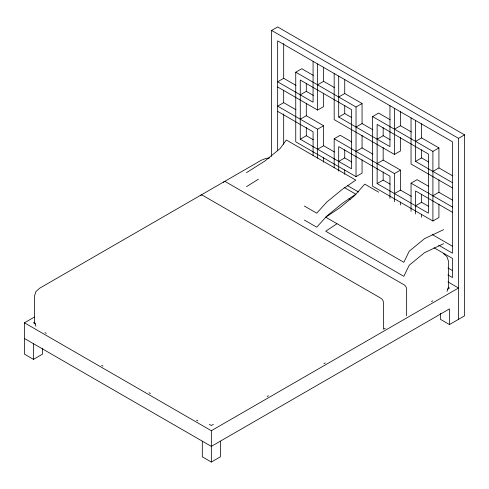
<?xml version="1.0" encoding="UTF-8"?>
<svg xmlns="http://www.w3.org/2000/svg" width="489" height="489" viewBox="0 0 489 489"><rect width="100%" height="100%" fill="white"/><g stroke="black" fill="none" stroke-linecap="round" stroke-linejoin="round"><path stroke-width="0.73" d="M447.044 291.395L448.23 287.966M336.964 223.742L325.723 231.236L403.822 276.328L409.232 265.227L424.58 252.648L443.633 243.699M246.517 172.635L264.732 161.15L280.075 148.577L286.328 140.007L355.815 180.123L342.245 189.377L326.896 201.957L316.713 213.167L304.335 206.022M246.517 186.67L258.449 179.145M271.627 156.449L271.627 30.434L277.66 26.956L464.55 134.86L464.55 315.857L449.477 324.555L440.436 319.335L440.436 313.37M295.961 85.386L283.687 78.295L277.66 81.779L313.076 102.225L313.076 61.327M362.062 159.805L362.062 173.149L356.035 176.627L295.747 141.822L295.747 72.207L301.774 68.723L313.327 75.398M295.961 109.75L283.687 102.659L277.66 106.144L317.599 129.2L323.626 125.722L323.626 145.734L334.47 151.993M300.264 94.829L306.297 91.351L313.339 95.416M317.599 84.823L323.626 81.345L334.47 87.598M300.264 119.194L306.297 115.716L323.626 125.722M338.7 97.005L344.727 93.527L362.062 103.534L362.062 123.546L372.899 129.805M277.66 86.999L317.599 110.056L323.626 106.578L323.626 93.234M300.264 139.212L351.512 168.797L351.512 109.622L300.264 80.037L300.264 139.212L306.297 135.728L313.339 139.799M338.7 76.119L338.7 117.018L344.727 113.54L351.774 117.605M295.747 72.207L356.035 107.012L362.062 103.534M334.176 167.739L334.176 138.772L340.21 135.294L351.762 141.963M438.926 204.182L438.926 217.526L432.899 221.004L372.612 186.199L372.612 116.584L378.639 113.106L390.198 119.774M317.599 149.218L323.626 145.734M356.035 127.024L362.062 123.546M42.537 348.174L42.537 354.14L33.49 359.366L24.45 354.14L24.45 322.813L34.364 317.092M34.817 322.049L33.49 322.813L35.465 323.956M338.7 161.401L344.727 157.916L351.774 161.987M356.035 151.394L362.062 147.91L372.899 154.169M377.135 139.206L383.162 135.728L390.21 139.799M394.464 129.2L400.497 125.722L411.335 131.981M377.135 163.577L383.162 160.092L400.497 170.099L400.497 190.117L411.335 196.37M415.564 141.382L421.597 137.904L438.926 147.91L438.926 167.923L452.643 175.844M334.176 73.509L334.176 119.628L394.464 154.438L400.497 150.954L400.497 137.611M377.135 183.589L428.376 213.173L428.376 154.004L377.135 124.414L377.135 183.589L383.162 180.105L390.21 184.176M334.176 138.772L394.464 173.583L400.497 170.099M415.564 120.502L415.564 161.401L421.597 157.916L428.639 161.987M372.612 116.584L432.899 151.388L438.926 147.91M271.627 30.434L458.523 138.338L464.55 134.86M411.047 211.37L411.047 183.155L417.074 179.671L428.627 186.346M394.464 193.595L400.497 190.117M432.899 171.407L438.926 167.923M415.564 205.777L421.597 202.299L428.639 206.364M432.899 195.771L438.926 192.287L452.643 200.209M213.326 424.348L211.34 425.497L209.371 424.36M447.496 289.158L449.477 288.009L448.162 287.251M267.11 396.5L268.43 395.735M323.914 363.706L325.234 362.942M383.987 329.024L385.277 328.278M431.481 301.597L432.796 300.839M24.45 322.813L211.34 430.717L458.523 288.009L447.955 281.908M202.299 441.157L202.299 456.824L211.34 462.044L220.386 456.824L220.386 441.157M443.633 229.665L424.58 238.62L409.232 251.193L403.822 262.3L325.723 217.208L339.458 208.045L354.806 195.472L364.733 184.115L378.651 192.146M269.512 158.008L265.985 158.412L261.438 160.166L39.688 288.192L35.923 291.585L34.468 296.126L34.468 321.664M338.7 117.018L389.947 146.608L389.947 105.71M415.564 161.401L452.49 182.715M452.49 187.941L411.047 164.011L411.047 117.892M411.047 183.155L452.49 207.085M277.66 111.364L313.076 131.81L313.076 155.557M452.49 212.305L415.564 190.985L415.564 213.98M347.355 185.539L358.523 191.988M432.148 234.494L452.588 246.297M344.128 187.409L355.815 194.157L342.245 203.412L326.896 215.985L316.713 227.196L304.335 220.05M438.645 245.209L452.49 253.204L452.49 141.816L277.66 40.88L277.66 150.746M348.914 198.62L350.228 199.384M434.018 247.758L452.49 258.424L452.49 277.569L447.875 274.904M447.967 267.99L452.582 270.655M44.957 332.636L46.278 333.4M101.639 365.356L102.953 366.12M149.09 392.753L150.404 393.517M196.535 420.149L197.856 420.913M24.45 338.48L211.34 446.378L449.477 308.895L449.477 324.555M443.285 253.388L447.044 256.78L448.505 261.315L448.505 286.854M34.743 322.771L35.923 326.2M458.523 138.338L458.523 319.335M438.926 179.775L438.926 192.287M432.899 151.388L432.899 221.004M421.597 123.729L421.597 137.904M421.597 149.781L421.597 157.916M421.597 194.164L421.597 202.299M421.597 214.231L421.597 217.214M400.497 111.547L400.497 125.722M400.497 202.049L400.497 205.032M394.464 108.32L394.464 154.438M394.464 173.583L394.464 201.798M389.947 198.442L389.947 176.193L338.7 146.608L338.7 171.095M383.162 127.592L383.162 135.728M383.162 147.574L383.162 160.092M383.162 171.969L383.162 180.105M362.062 135.392L362.062 147.91M356.035 107.012L356.035 176.627M344.727 79.352L344.727 93.527M344.727 105.404L344.727 113.54M344.727 149.781L344.727 157.916M344.727 169.854L344.727 174.328M323.626 67.17L323.626 81.345M323.626 157.672L323.626 162.146M317.599 63.937L317.599 110.056M317.599 129.2L317.599 158.167M306.297 83.216L306.297 91.351M306.297 103.197L306.297 115.716M306.297 127.592L306.297 135.728M283.687 43.46L283.687 78.295M283.687 90.147L283.687 102.659M283.687 113.943L283.687 144.237M211.34 430.717L211.34 462.044M33.49 343.7L33.49 359.366M223.528 182.366A3.545 2.048 60 0 1 225.845 181.914L404.146 284.855A3.545 2.048 60 0 1 406.652 289.195L406.652 314.739A3.545 2.048 60 0 1 406.457 315.735M383.242 329.14A3.545 2.048 60 0 0 383.431 328.143L383.431 302.605A3.545 2.048 60 0 0 380.925 298.266L202.623 195.325A3.545 2.048 60 0 0 200.307 195.771"/></g></svg>
